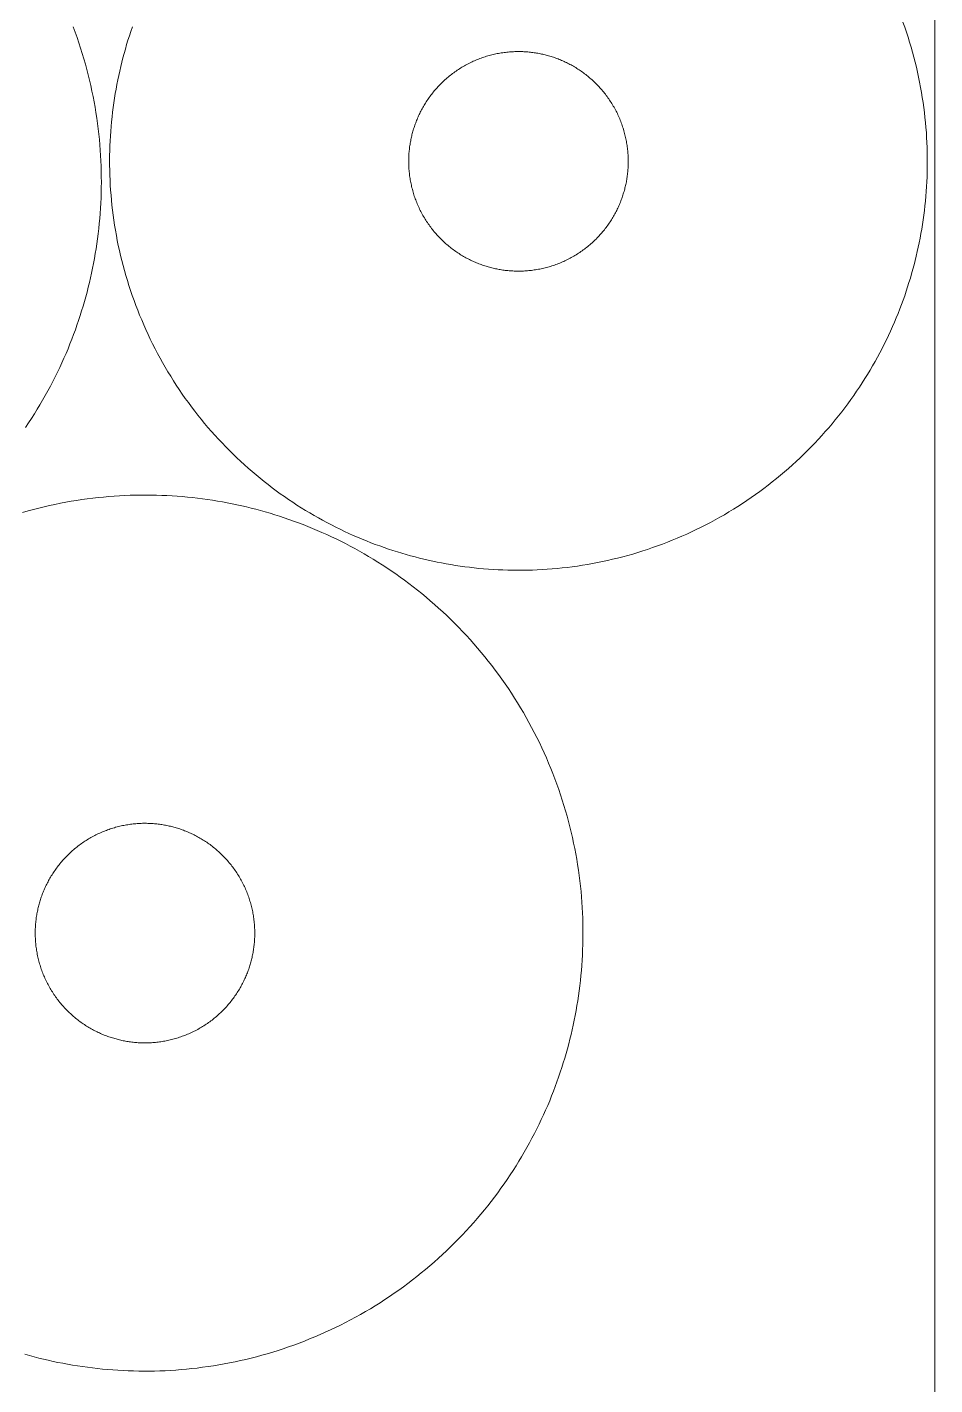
# Model space of a CAD drawing. Header units: inches. Extents: x -505 to 101, y 135 to 440.
# Drawn here: x 54.1 to 100.9, y 313.8 to 383.7 of the extents above; entities that cross this region are included whole.
import ezdxf

# ---------------------------------------------------------------- set-up
doc = ezdxf.new("R2010")
doc.units = ezdxf.units.IN
doc.header["$MEASUREMENT"] = 0
doc.layers.add('Capa 1', color=7, linetype='Continuous')
doc.layers.add('Capa 3', color=150, linetype='Continuous')

msp = doc.modelspace()

# ---------------------------------------------------------------- linework, layer by layer
at = {"layer": 'Capa 1', "color": 28, "lineweight": 9, "true_color": 0x11100b}
for points in [[(54.021, 363.111), (54.176, 363.342), (54.328, 363.574), (54.476, 363.808), (54.62, 364.042), (54.762, 364.278), (54.899, 364.515), (55.037, 364.752), (55.167, 364.991), (55.298, 365.23), (55.421, 365.47), (55.545, 365.71), (55.661, 365.952), (55.778, 366.193), (55.891, 366.436), (56, 366.678), (56.106, 366.921), (56.208, 367.165), (56.307, 367.408), (56.402, 367.652), (56.494, 367.895), (56.586, 368.139), (56.67, 368.383), (56.755, 368.627), (56.836, 368.871), (56.91, 369.115), (56.984, 369.358), (57.055, 369.601), (57.125, 369.844), (57.189, 370.087), (57.252, 370.329), (57.309, 370.572), (57.369, 370.816), (57.422, 371.062), (57.475, 371.31), (57.524, 371.56), (57.57, 371.811), (57.612, 372.064), (57.655, 372.319), (57.693, 372.574), (57.729, 372.832), (57.76, 373.09), (57.792, 373.351), (57.817, 373.612), (57.841, 373.875), (57.863, 374.139), (57.88, 374.405), (57.898, 374.671), (57.908, 374.939), (57.916, 375.208), (57.923, 375.477), (57.926, 375.748), (57.923, 376.02), (57.919, 376.292), (57.912, 376.565), (57.901, 376.839), (57.887, 377.114), (57.87, 377.389), (57.849, 377.665), (57.824, 377.942), (57.795, 378.219), (57.764, 378.496), (57.729, 378.773), (57.69, 379.051), (57.647, 379.329), (57.602, 379.607), (57.552, 379.885), (57.499, 380.164), (57.443, 380.442), (57.383, 380.72), (57.319, 380.997), (57.252, 381.275), (57.178, 381.552), (57.104, 381.828), (57.027, 382.105), (56.945, 382.381), (56.857, 382.655), (56.769, 382.93), (56.677, 383.203), (56.578, 383.476), (56.48, 383.748)], [(59.524, 383.744), (59.443, 383.516), (59.369, 383.289), (59.298, 383.061), (59.228, 382.834), (59.164, 382.607), (59.101, 382.38), (59.037, 382.154), (58.981, 381.928), (58.924, 381.701), (58.872, 381.473), (58.822, 381.243), (58.773, 381.011), (58.727, 380.778), (58.685, 380.544), (58.642, 380.308), (58.603, 380.07), (58.568, 379.831), (58.537, 379.591), (58.505, 379.35), (58.476, 379.106), (58.452, 378.862), (58.431, 378.617), (58.409, 378.37), (58.392, 378.123), (58.378, 377.874), (58.367, 377.624), (58.36, 377.373), (58.353, 377.121), (58.353, 376.869), (58.353, 376.615), (58.357, 376.361), (58.364, 376.106), (58.374, 375.85), (58.388, 375.593), (58.406, 375.336), (58.424, 375.079), (58.448, 374.821), (58.473, 374.562), (58.505, 374.303), (58.537, 374.044), (58.572, 373.785), (58.611, 373.525), (58.653, 373.266), (58.699, 373.006), (58.748, 372.746), (58.801, 372.487), (58.857, 372.227), (58.917, 371.968), (58.981, 371.709), (59.048, 371.45), (59.118, 371.192), (59.193, 370.934), (59.267, 370.677), (59.348, 370.42), (59.432, 370.164), (59.517, 369.909), (59.609, 369.655), (59.701, 369.4), (59.799, 369.148), (59.898, 368.896), (60.004, 368.645), (60.11, 368.396), (60.219, 368.148), (60.332, 367.9), (60.449, 367.655), (60.568, 367.41), (60.692, 367.167), (60.819, 366.926), (60.949, 366.686), (61.08, 366.448), (61.217, 366.211), (61.355, 365.977), (61.5, 365.744), (61.644, 365.513), (61.789, 365.284), (61.941, 365.056), (62.096, 364.831), (62.251, 364.608), (62.41, 364.387), (62.572, 364.169), (62.738, 363.953), (62.904, 363.738), (63.073, 363.527), (63.246, 363.317), (63.422, 363.11), (63.599, 362.906), (63.779, 362.704), (63.962, 362.505), (64.145, 362.308), (64.333, 362.114), (64.523, 361.923), (64.714, 361.734), (64.904, 361.548), (65.102, 361.365), (65.299, 361.185), (65.497, 361.007), (65.698, 360.833), (65.899, 360.661), (66.104, 360.492), (66.312, 360.326), (66.516, 360.164), (66.728, 360.003), (66.936, 359.846), (67.148, 359.693), (67.363, 359.542), (67.578, 359.394), (67.793, 359.25), (68.008, 359.108), (68.227, 358.969), (68.446, 358.834), (68.665, 358.702), (68.887, 358.572), (69.109, 358.446), (69.331, 358.323), (69.554, 358.202), (69.78, 358.086), (70.002, 357.971), (70.227, 357.861), (70.453, 357.753), (70.679, 357.648), (70.908, 357.546), (71.134, 357.448), (71.36, 357.352), (71.589, 357.26), (71.815, 357.17), (72.044, 357.083), (72.27, 357), (72.499, 356.919), (72.725, 356.841), (72.955, 356.766), (73.18, 356.694), (73.41, 356.625), (73.635, 356.559), (73.861, 356.496), (74.09, 356.435), (74.316, 356.377), (74.542, 356.322), (74.771, 356.269), (75.001, 356.218), (75.23, 356.17), (75.463, 356.124), (75.699, 356.081), (75.935, 356.039), (76.172, 356.001), (76.412, 355.965), (76.652, 355.932), (76.891, 355.901), (77.135, 355.873), (77.382, 355.848), (77.625, 355.826), (77.872, 355.806), (78.119, 355.789), (78.37, 355.775), (78.62, 355.764), (78.871, 355.756), (79.121, 355.751), (79.375, 355.749), (79.629, 355.75), (79.883, 355.754), (80.137, 355.761), (80.391, 355.771), (80.649, 355.784), (80.906, 355.801), (81.164, 355.821), (81.421, 355.843), (81.679, 355.87), (81.94, 355.9), (82.197, 355.932), (82.458, 355.969), (82.716, 356.008), (82.977, 356.051), (83.238, 356.097), (83.496, 356.146), (83.757, 356.199), (84.014, 356.255), (84.275, 356.315), (84.533, 356.378), (84.794, 356.444), (85.051, 356.514), (85.309, 356.587), (85.566, 356.664), (85.824, 356.744), (86.078, 356.827), (86.335, 356.914), (86.589, 357.004), (86.843, 357.098), (87.094, 357.195), (87.348, 357.295), (87.598, 357.399), (87.845, 357.506), (88.096, 357.616), (88.343, 357.729), (88.586, 357.846), (88.833, 357.966), (89.076, 358.089), (89.316, 358.216), (89.556, 358.345), (89.796, 358.478), (90.032, 358.614), (90.265, 358.752), (90.498, 358.894), (90.731, 359.039), (90.96, 359.187), (91.186, 359.338), (91.412, 359.491), (91.634, 359.648), (91.856, 359.807), (92.075, 359.969), (92.29, 360.134), (92.505, 360.301), (92.717, 360.471), (92.925, 360.644), (93.133, 360.819), (93.338, 360.996), (93.539, 361.175), (93.737, 361.358), (93.934, 361.542), (94.128, 361.729), (94.319, 361.918), (94.509, 362.109), (94.696, 362.302), (94.876, 362.497), (95.06, 362.694), (95.236, 362.893), (95.409, 363.094), (95.582, 363.296), (95.751, 363.501), (95.917, 363.706), (96.079, 363.914), (96.238, 364.123), (96.397, 364.333), (96.548, 364.545), (96.7, 364.758), (96.848, 364.973), (96.993, 365.189), (97.134, 365.406), (97.271, 365.624), (97.409, 365.843), (97.54, 366.062), (97.67, 366.284), (97.797, 366.505), (97.921, 366.728), (98.04, 366.951), (98.157, 367.175), (98.27, 367.4), (98.383, 367.625), (98.489, 367.851), (98.594, 368.077), (98.697, 368.303), (98.795, 368.53), (98.891, 368.757), (98.982, 368.984), (99.074, 369.212), (99.159, 369.44), (99.243, 369.667), (99.325, 369.895), (99.402, 370.123), (99.476, 370.35), (99.547, 370.578), (99.617, 370.805), (99.684, 371.032), (99.748, 371.259), (99.808, 371.485), (99.864, 371.711), (99.921, 371.938), (99.974, 372.166), (100.023, 372.396), (100.073, 372.628), (100.118, 372.861), (100.161, 373.095), (100.203, 373.331), (100.242, 373.568), (100.277, 373.807), (100.309, 374.048), (100.341, 374.289), (100.369, 374.532), (100.393, 374.776), (100.418, 375.022), (100.436, 375.269), (100.454, 375.516), (100.468, 375.765), (100.478, 376.015), (100.485, 376.265), (100.492, 376.517), (100.492, 376.77), (100.492, 377.024), (100.489, 377.278), (100.482, 377.533), (100.471, 377.789), (100.457, 378.045), (100.443, 378.302), (100.422, 378.56), (100.397, 378.818), (100.372, 379.077), (100.344, 379.335), (100.309, 379.594), (100.274, 379.854), (100.235, 380.113), (100.192, 380.373), (100.147, 380.633), (100.097, 380.893), (100.044, 381.152), (99.988, 381.412), (99.928, 381.671), (99.864, 381.93), (99.797, 382.189), (99.727, 382.447), (99.656, 382.705), (99.579, 382.962), (99.498, 383.219), (99.416, 383.475), (99.328, 383.73), (99.236, 383.984)], [(80.793, 382.308), (80.857, 382.292), (80.917, 382.276), (80.977, 382.259), (81.037, 382.241), (81.1, 382.222), (81.16, 382.203), (81.22, 382.183), (81.283, 382.162), (81.343, 382.14), (81.404, 382.118), (81.467, 382.095), (81.527, 382.07), (81.587, 382.046), (81.647, 382.02), (81.71, 381.993), (81.77, 381.966), (81.83, 381.938), (81.89, 381.909), (81.95, 381.88), (82.014, 381.849), (82.074, 381.818), (82.134, 381.785), (82.194, 381.752), (82.25, 381.718), (82.31, 381.683), (82.37, 381.648), (82.43, 381.611), (82.486, 381.575), (82.546, 381.536), (82.603, 381.498), (82.659, 381.458), (82.719, 381.417), (82.776, 381.376), (82.832, 381.334), (82.889, 381.291), (82.945, 381.247), (82.998, 381.203), (83.055, 381.158), (83.107, 381.111), (83.16, 381.064), (83.217, 381.017), (83.27, 380.968), (83.319, 380.919), (83.372, 380.869), (83.425, 380.819), (83.474, 380.767), (83.524, 380.715), (83.573, 380.663), (83.623, 380.609), (83.672, 380.555), (83.718, 380.5), (83.767, 380.444), (83.813, 380.388), (83.859, 380.331), (83.901, 380.274), (83.947, 380.216), (83.989, 380.157), (84.032, 380.098), (84.074, 380.038), (84.116, 379.977), (84.155, 379.916), (84.198, 379.855), (84.236, 379.793), (84.275, 379.73), (84.31, 379.667), (84.346, 379.604), (84.381, 379.54), (84.416, 379.475), (84.452, 379.411), (84.483, 379.345), (84.518, 379.28), (84.547, 379.214), (84.579, 379.147), (84.607, 379.081), (84.638, 379.014), (84.663, 378.947), (84.691, 378.879), (84.716, 378.811), (84.744, 378.743), (84.765, 378.675), (84.79, 378.606), (84.811, 378.537), (84.832, 378.469), (84.854, 378.4), (84.875, 378.33), (84.893, 378.261), (84.91, 378.191), (84.928, 378.122), (84.945, 378.052), (84.959, 377.983), (84.974, 377.913), (84.988, 377.843), (84.998, 377.773), (85.009, 377.704), (85.02, 377.634), (85.03, 377.564), (85.041, 377.495), (85.048, 377.425), (85.055, 377.356), (85.062, 377.287), (85.065, 377.218), (85.069, 377.149), (85.072, 377.08), (85.076, 377.011), (85.079, 376.943), (85.079, 376.874), (85.079, 376.806), (85.079, 376.738), (85.079, 376.671), (85.076, 376.603), (85.072, 376.536), (85.069, 376.469), (85.065, 376.403), (85.058, 376.337), (85.055, 376.271), (85.048, 376.206), (85.041, 376.14), (85.03, 376.075), (85.023, 376.011), (85.012, 375.947), (85.002, 375.883), (84.991, 375.82), (84.981, 375.756), (84.967, 375.694), (84.952, 375.632), (84.942, 375.57), (84.928, 375.509), (84.91, 375.448), (84.896, 375.387), (84.878, 375.327), (84.861, 375.266), (84.843, 375.205), (84.825, 375.144), (84.808, 375.083), (84.787, 375.022), (84.765, 374.961), (84.744, 374.899), (84.723, 374.838), (84.698, 374.777), (84.674, 374.716), (84.649, 374.655), (84.624, 374.594), (84.596, 374.533), (84.571, 374.472), (84.543, 374.412), (84.512, 374.351), (84.483, 374.291), (84.452, 374.23), (84.42, 374.17), (84.388, 374.11), (84.356, 374.05), (84.321, 373.991), (84.286, 373.932), (84.25, 373.872), (84.215, 373.814), (84.176, 373.755), (84.141, 373.697), (84.102, 373.639), (84.06, 373.581), (84.021, 373.524), (83.979, 373.467), (83.937, 373.411), (83.894, 373.355), (83.852, 373.299), (83.806, 373.244), (83.76, 373.189), (83.714, 373.134), (83.668, 373.081), (83.619, 373.027), (83.573, 372.974), (83.524, 372.922), (83.474, 372.87), (83.421, 372.818), (83.372, 372.768), (83.319, 372.718), (83.266, 372.668), (83.213, 372.62), (83.157, 372.571), (83.104, 372.524), (83.047, 372.477), (82.991, 372.431), (82.935, 372.385), (82.878, 372.34), (82.818, 372.295), (82.762, 372.252), (82.702, 372.209), (82.642, 372.167), (82.582, 372.126), (82.518, 372.085), (82.458, 372.046), (82.395, 372.007), (82.335, 371.969), (82.271, 371.932), (82.208, 371.895), (82.144, 371.86), (82.081, 371.825), (82.014, 371.791), (81.95, 371.758), (81.883, 371.726), (81.816, 371.694), (81.753, 371.664), (81.686, 371.634), (81.619, 371.606), (81.552, 371.578), (81.481, 371.551), (81.414, 371.525), (81.347, 371.5), (81.28, 371.476), (81.209, 371.452), (81.142, 371.43), (81.072, 371.408), (81.001, 371.388), (80.934, 371.368), (80.864, 371.349), (80.797, 371.332), (80.726, 371.315), (80.656, 371.299), (80.585, 371.284), (80.518, 371.269), (80.448, 371.256), (80.377, 371.243), (80.306, 371.232), (80.239, 371.222), (80.169, 371.212), (80.098, 371.203), (80.028, 371.195), (79.961, 371.188), (79.89, 371.182), (79.819, 371.176), (79.752, 371.172), (79.682, 371.169), (79.615, 371.166), (79.544, 371.164), (79.477, 371.163), (79.41, 371.163), (79.343, 371.163), (79.273, 371.165), (79.206, 371.167), (79.139, 371.17), (79.072, 371.173), (79.008, 371.178), (78.941, 371.183), (78.874, 371.189), (78.811, 371.196), (78.744, 371.203), (78.68, 371.212), (78.613, 371.22), (78.549, 371.23), (78.486, 371.241), (78.422, 371.251), (78.359, 371.263), (78.299, 371.275), (78.236, 371.289), (78.172, 371.302), (78.112, 371.316), (78.052, 371.331), (77.992, 371.347), (77.929, 371.363), (77.869, 371.38), (77.809, 371.398), (77.749, 371.416), (77.685, 371.436), (77.625, 371.456), (77.565, 371.477), (77.502, 371.498), (77.442, 371.521), (77.382, 371.544), (77.318, 371.568), (77.258, 371.593), (77.198, 371.619), (77.138, 371.645), (77.075, 371.672), (77.015, 371.701), (76.955, 371.729), (76.895, 371.759), (76.835, 371.79), (76.775, 371.821), (76.715, 371.854), (76.655, 371.887), (76.595, 371.92), (76.535, 371.955), (76.475, 371.991), (76.419, 372.027), (76.359, 372.064), (76.299, 372.102), (76.242, 372.141), (76.186, 372.181), (76.13, 372.221), (76.069, 372.263), (76.013, 372.305), (75.957, 372.348), (75.904, 372.392), (75.847, 372.436), (75.791, 372.481), (75.738, 372.527), (75.685, 372.574), (75.632, 372.622), (75.579, 372.67), (75.526, 372.719), (75.473, 372.77), (75.424, 372.82), (75.371, 372.872), (75.322, 372.924), (75.272, 372.976), (75.223, 373.03), (75.173, 373.084), (75.128, 373.139), (75.082, 373.195), (75.032, 373.251), (74.99, 373.308), (74.944, 373.365), (74.898, 373.423), (74.856, 373.482), (74.814, 373.541), (74.771, 373.601), (74.729, 373.661), (74.69, 373.722), (74.651, 373.784), (74.609, 373.846), (74.574, 373.908), (74.535, 373.971), (74.5, 374.035), (74.464, 374.099), (74.429, 374.163), (74.394, 374.228), (74.362, 374.294), (74.33, 374.359), (74.299, 374.425), (74.267, 374.491), (74.239, 374.558), (74.21, 374.625), (74.182, 374.692), (74.154, 374.76), (74.129, 374.828), (74.105, 374.896), (74.08, 374.964), (74.055, 375.033), (74.034, 375.101), (74.013, 375.17), (73.992, 375.239), (73.971, 375.308), (73.953, 375.378), (73.935, 375.447), (73.918, 375.517), (73.903, 375.586), (73.886, 375.656), (73.872, 375.726), (73.861, 375.796), (73.847, 375.866), (73.836, 375.935), (73.826, 376.005), (73.815, 376.074), (73.808, 376.144), (73.798, 376.213), (73.791, 376.283), (73.787, 376.352), (73.78, 376.421), (73.776, 376.49), (73.773, 376.559), (73.769, 376.628), (73.766, 376.696), (73.766, 376.765), (73.766, 376.833), (73.766, 376.901), (73.769, 376.968), (73.769, 377.035), (73.773, 377.103), (73.776, 377.169), (73.78, 377.236), (73.787, 377.302), (73.794, 377.368), (73.801, 377.434), (73.808, 377.498), (73.815, 377.563), (73.826, 377.628), (73.833, 377.692), (73.843, 377.756), (73.854, 377.819), (73.868, 377.882), (73.879, 377.945), (73.893, 378.007), (73.907, 378.068), (73.921, 378.13), (73.935, 378.191), (73.949, 378.252), (73.967, 378.312), (73.985, 378.373), (74.002, 378.434), (74.02, 378.495), (74.041, 378.556), (74.059, 378.617), (74.08, 378.679), (74.101, 378.74), (74.126, 378.801), (74.147, 378.862), (74.172, 378.923), (74.196, 378.984), (74.221, 379.045), (74.249, 379.106), (74.278, 379.166), (74.306, 379.227), (74.334, 379.288), (74.362, 379.348), (74.394, 379.408), (74.425, 379.469), (74.457, 379.529), (74.489, 379.588), (74.524, 379.648), (74.56, 379.707), (74.595, 379.766), (74.63, 379.825), (74.669, 379.884), (74.708, 379.942), (74.747, 380), (74.785, 380.058), (74.824, 380.115), (74.867, 380.171), (74.909, 380.228), (74.951, 380.284), (74.993, 380.34), (75.039, 380.395), (75.085, 380.45), (75.131, 380.504), (75.177, 380.558), (75.226, 380.612), (75.272, 380.665), (75.322, 380.717), (75.374, 380.769), (75.424, 380.82), (75.473, 380.871), (75.526, 380.921), (75.579, 380.971), (75.632, 381.019), (75.688, 381.067), (75.741, 381.115), (75.798, 381.162), (75.854, 381.209), (75.911, 381.254), (75.967, 381.299), (76.027, 381.343), (76.087, 381.387), (76.144, 381.43), (76.203, 381.472), (76.264, 381.513), (76.327, 381.553), (76.387, 381.593), (76.451, 381.632), (76.51, 381.67), (76.574, 381.707), (76.637, 381.743), (76.701, 381.779), (76.768, 381.814), (76.832, 381.848), (76.899, 381.881), (76.962, 381.913), (77.029, 381.945), (77.096, 381.975), (77.163, 382.004), (77.23, 382.033), (77.297, 382.061), (77.364, 382.088), (77.431, 382.114), (77.498, 382.139), (77.569, 382.163), (77.636, 382.187), (77.706, 382.209), (77.773, 382.231), (77.844, 382.251), (77.911, 382.271), (77.982, 382.29), (78.052, 382.307), (78.119, 382.324), (78.19, 382.34), (78.26, 382.355), (78.331, 382.37), (78.398, 382.383), (78.468, 382.395), (78.539, 382.407), (78.609, 382.417), (78.677, 382.427), (78.747, 382.436), (78.818, 382.444), (78.885, 382.451), (78.955, 382.457), (79.026, 382.462), (79.093, 382.467), (79.163, 382.47), (79.23, 382.473), (79.301, 382.475), (79.368, 382.476), (79.435, 382.476), (79.505, 382.475), (79.573, 382.474), (79.64, 382.472), (79.707, 382.469), (79.774, 382.465), (79.841, 382.461), (79.904, 382.456), (79.971, 382.45), (80.038, 382.443), (80.102, 382.435), (80.169, 382.427), (80.232, 382.418), (80.296, 382.408), (80.359, 382.398), (80.423, 382.387), (80.486, 382.376), (80.55, 382.363), (80.61, 382.35), (80.673, 382.336), (80.733, 382.322), (80.793, 382.308)], [(65.648, 358.952), (65.405, 359.011), (65.158, 359.068), (64.915, 359.122), (64.664, 359.174), (64.417, 359.223), (64.163, 359.27), (63.913, 359.314), (63.659, 359.355), (63.401, 359.393), (63.144, 359.429), (62.886, 359.462), (62.625, 359.492), (62.364, 359.519), (62.099, 359.543), (61.835, 359.564), (61.57, 359.582), (61.306, 359.597), (61.038, 359.608), (60.769, 359.617), (60.498, 359.623), (60.226, 359.625), (59.955, 359.624), (59.683, 359.62), (59.411, 359.612), (59.136, 359.601), (58.861, 359.587), (58.586, 359.569), (58.311, 359.548), (58.036, 359.523), (57.757, 359.495), (57.482, 359.463), (57.203, 359.428), (56.924, 359.39), (56.646, 359.348), (56.367, 359.302), (56.092, 359.252), (55.813, 359.199), (55.534, 359.143), (55.256, 359.083), (54.977, 359.018), (54.702, 358.951), (54.423, 358.88), (54.148, 358.805), (53.869, 358.727)], [(53.975, 315.352), (54.218, 315.284), (54.462, 315.219), (54.702, 315.157), (54.945, 315.098), (55.192, 315.041), (55.436, 314.987), (55.686, 314.935), (55.933, 314.886), (56.187, 314.839), (56.437, 314.795), (56.691, 314.754), (56.949, 314.716), (57.206, 314.68), (57.464, 314.647), (57.725, 314.617), (57.986, 314.59), (58.251, 314.566), (58.515, 314.545), (58.78, 314.527), (59.044, 314.512), (59.313, 314.5), (59.581, 314.492), (59.852, 314.486), (60.124, 314.484), (60.392, 314.485), (60.667, 314.489), (60.939, 314.497), (61.214, 314.507), (61.489, 314.522), (61.764, 314.54), (62.039, 314.561), (62.315, 314.585), (62.593, 314.614), (62.869, 314.645), (63.147, 314.68), (63.426, 314.719), (63.705, 314.761), (63.98, 314.807), (64.258, 314.856), (64.537, 314.909), (64.816, 314.966), (65.095, 315.026), (65.373, 315.09), (65.648, 315.158), (65.927, 315.229), (66.202, 315.303), (66.477, 315.382), (66.756, 315.464), (67.031, 315.55), (67.303, 315.639), (67.578, 315.732), (67.85, 315.829), (68.121, 315.929), (68.393, 316.033), (68.661, 316.14), (68.929, 316.251), (69.197, 316.366), (69.465, 316.484), (69.73, 316.606), (69.991, 316.73), (70.252, 316.859), (70.513, 316.991), (70.774, 317.127), (71.028, 317.265), (71.286, 317.407), (71.536, 317.553), (71.79, 317.702), (72.037, 317.853), (72.288, 318.008), (72.531, 318.167), (72.775, 318.328), (73.018, 318.493), (73.254, 318.66), (73.491, 318.831), (73.727, 319.004), (73.956, 319.181), (74.186, 319.36), (74.415, 319.542), (74.637, 319.727), (74.859, 319.914), (75.078, 320.104), (75.297, 320.297), (75.509, 320.492), (75.72, 320.69), (75.928, 320.89), (76.133, 321.092), (76.334, 321.296), (76.532, 321.503), (76.729, 321.712), (76.923, 321.923), (77.114, 322.136), (77.301, 322.352), (77.484, 322.568), (77.664, 322.787), (77.84, 323.008), (78.017, 323.23), (78.186, 323.454), (78.355, 323.679), (78.521, 323.907), (78.684, 324.135), (78.839, 324.365), (78.994, 324.596), (79.146, 324.828), (79.297, 325.062), (79.442, 325.296), (79.583, 325.532), (79.721, 325.768), (79.858, 326.006), (79.989, 326.244), (80.116, 326.484), (80.243, 326.723), (80.366, 326.964), (80.483, 327.205), (80.599, 327.447), (80.712, 327.689), (80.821, 327.932), (80.927, 328.175), (81.03, 328.418), (81.128, 328.662), (81.224, 328.906), (81.315, 329.149), (81.407, 329.393), (81.492, 329.637), (81.576, 329.881), (81.654, 330.125), (81.732, 330.368), (81.806, 330.612), (81.876, 330.855), (81.947, 331.098), (82.01, 331.34), (82.074, 331.582), (82.13, 331.825), (82.187, 332.07), (82.243, 332.316), (82.296, 332.564), (82.345, 332.813), (82.391, 333.065), (82.434, 333.318), (82.476, 333.572), (82.515, 333.828), (82.55, 334.086), (82.582, 334.344), (82.614, 334.605), (82.638, 334.866), (82.663, 335.129), (82.684, 335.393), (82.702, 335.658), (82.716, 335.925), (82.73, 336.192), (82.737, 336.461), (82.744, 336.731), (82.744, 337.002), (82.744, 337.273), (82.741, 337.546), (82.734, 337.819), (82.723, 338.093), (82.709, 338.368), (82.691, 338.643), (82.67, 338.919), (82.645, 339.195), (82.617, 339.472), (82.585, 339.75), (82.55, 340.027), (82.511, 340.305), (82.469, 340.583), (82.423, 340.861), (82.374, 341.139), (82.321, 341.417), (82.264, 341.695), (82.204, 341.973), (82.141, 342.251), (82.07, 342.529), (82, 342.805), (81.926, 343.082), (81.848, 343.358), (81.767, 343.634), (81.679, 343.909), (81.59, 344.184), (81.499, 344.457), (81.4, 344.73), (81.301, 345.001), (81.195, 345.272), (81.09, 345.542), (80.977, 345.81), (80.864, 346.077), (80.744, 346.343), (80.624, 346.608), (80.5, 346.871), (80.37, 347.133), (80.239, 347.393), (80.102, 347.652), (79.964, 347.909), (79.823, 348.164), (79.675, 348.418), (79.527, 348.669), (79.375, 348.918), (79.22, 349.166), (79.061, 349.411), (78.902, 349.655), (78.737, 349.896), (78.567, 350.135), (78.398, 350.371), (78.225, 350.606), (78.049, 350.837), (77.869, 351.066), (77.689, 351.294), (77.502, 351.518), (77.315, 351.739), (77.124, 351.958), (76.934, 352.175), (76.736, 352.388), (76.539, 352.599), (76.341, 352.806), (76.136, 353.011), (75.932, 353.214), (75.727, 353.413), (75.516, 353.609), (75.307, 353.802), (75.092, 353.992), (74.877, 354.179), (74.662, 354.363), (74.443, 354.544), (74.221, 354.721), (73.999, 354.896), (73.776, 355.067), (73.551, 355.235), (73.321, 355.4), (73.096, 355.562), (72.866, 355.72), (72.634, 355.875), (72.401, 356.027), (72.168, 356.175), (71.931, 356.321), (71.699, 356.462), (71.462, 356.601), (71.222, 356.736), (70.986, 356.868), (70.746, 356.997), (70.506, 357.122), (70.266, 357.244), (70.023, 357.363), (69.783, 357.478), (69.539, 357.59), (69.296, 357.7), (69.053, 357.805), (68.813, 357.907), (68.566, 358.007), (68.322, 358.103), (68.079, 358.195), (67.836, 358.285), (67.592, 358.371), (67.349, 358.455), (67.105, 358.535), (66.862, 358.612), (66.619, 358.686), (66.375, 358.757), (66.132, 358.825), (65.888, 358.89), (65.648, 358.952)], [(61.546, 342.542), (61.606, 342.527), (61.669, 342.511), (61.729, 342.494), (61.789, 342.476), (61.849, 342.457), (61.913, 342.438), (61.972, 342.418), (62.032, 342.397), (62.096, 342.376), (62.156, 342.353), (62.216, 342.33), (62.279, 342.306), (62.339, 342.281), (62.399, 342.255), (62.463, 342.228), (62.523, 342.201), (62.583, 342.173), (62.643, 342.144), (62.703, 342.114), (62.763, 342.084), (62.823, 342.052), (62.883, 342.02), (62.943, 341.987), (63.003, 341.953), (63.063, 341.918), (63.123, 341.883), (63.179, 341.847), (63.239, 341.809), (63.299, 341.771), (63.355, 341.732), (63.412, 341.693), (63.472, 341.652), (63.528, 341.611), (63.585, 341.569), (63.641, 341.526), (63.694, 341.482), (63.751, 341.437), (63.807, 341.392), (63.86, 341.346), (63.913, 341.3), (63.966, 341.252), (64.019, 341.203), (64.071, 341.154), (64.124, 341.104), (64.177, 341.054), (64.227, 341.002), (64.276, 340.95), (64.325, 340.897), (64.375, 340.844), (64.424, 340.79), (64.47, 340.735), (64.516, 340.68), (64.565, 340.623), (64.611, 340.566), (64.654, 340.509), (64.699, 340.451), (64.742, 340.392), (64.784, 340.333), (64.826, 340.273), (64.869, 340.212), (64.908, 340.151), (64.95, 340.09), (64.989, 340.028), (65.024, 339.965), (65.063, 339.902), (65.098, 339.839), (65.133, 339.775), (65.169, 339.71), (65.204, 339.646), (65.236, 339.581), (65.267, 339.515), (65.299, 339.449), (65.331, 339.383), (65.359, 339.316), (65.387, 339.249), (65.416, 339.182), (65.444, 339.114), (65.468, 339.046), (65.493, 338.978), (65.518, 338.909), (65.543, 338.841), (65.564, 338.772), (65.585, 338.703), (65.606, 338.634), (65.627, 338.565), (65.645, 338.496), (65.663, 338.426), (65.68, 338.357), (65.694, 338.287), (65.712, 338.217), (65.726, 338.148), (65.737, 338.078), (65.751, 338.009), (65.761, 337.939), (65.772, 337.869), (65.782, 337.799), (65.789, 337.73), (65.8, 337.66), (65.807, 337.591), (65.814, 337.522), (65.818, 337.452), (65.821, 337.383), (65.825, 337.315), (65.828, 337.246), (65.832, 337.177), (65.832, 337.109), (65.832, 337.041), (65.832, 336.973), (65.828, 336.906), (65.828, 336.838), (65.825, 336.771), (65.821, 336.705), (65.818, 336.638), (65.811, 336.572), (65.804, 336.506), (65.8, 336.44), (65.789, 336.375), (65.782, 336.31), (65.775, 336.246), (65.765, 336.182), (65.754, 336.118), (65.744, 336.054), (65.73, 335.992), (65.719, 335.929), (65.705, 335.867), (65.691, 335.805), (65.677, 335.744), (65.663, 335.683), (65.648, 335.622), (65.631, 335.562), (65.613, 335.501), (65.596, 335.44), (65.578, 335.379), (65.56, 335.318), (65.539, 335.257), (65.518, 335.195), (65.497, 335.134), (65.472, 335.073), (65.451, 335.012), (65.426, 334.951), (65.402, 334.89), (65.377, 334.829), (65.349, 334.768), (65.32, 334.707), (65.292, 334.646), (65.264, 334.586), (65.236, 334.526), (65.204, 334.465), (65.172, 334.405), (65.14, 334.345), (65.109, 334.285), (65.073, 334.226), (65.038, 334.166), (65.003, 334.107), (64.967, 334.049), (64.929, 333.99), (64.893, 333.932), (64.855, 333.874), (64.812, 333.817), (64.774, 333.759), (64.731, 333.702), (64.689, 333.646), (64.647, 333.59), (64.604, 333.534), (64.558, 333.479), (64.512, 333.424), (64.467, 333.37), (64.421, 333.316), (64.371, 333.262), (64.325, 333.209), (64.276, 333.157), (64.223, 333.105), (64.174, 333.054), (64.124, 333.003), (64.071, 332.953), (64.019, 332.903), (63.966, 332.854), (63.909, 332.806), (63.856, 332.759), (63.8, 332.712), (63.743, 332.665), (63.687, 332.62), (63.63, 332.575), (63.57, 332.53), (63.514, 332.487), (63.454, 332.444), (63.394, 332.402), (63.334, 332.361), (63.271, 332.321), (63.211, 332.281), (63.147, 332.242), (63.087, 332.204), (63.024, 332.167), (62.96, 332.13), (62.897, 332.095), (62.83, 332.06), (62.766, 332.026), (62.703, 331.993), (62.636, 331.96), (62.569, 331.929), (62.502, 331.899), (62.435, 331.869), (62.371, 331.84), (62.301, 331.813), (62.233, 331.786), (62.167, 331.76), (62.099, 331.735), (62.029, 331.71), (61.962, 331.687), (61.891, 331.665), (61.824, 331.643), (61.754, 331.623), (61.687, 331.603), (61.616, 331.584), (61.546, 331.566), (61.479, 331.549), (61.408, 331.534), (61.337, 331.518), (61.267, 331.504), (61.2, 331.491), (61.129, 331.479), (61.059, 331.467), (60.988, 331.456), (60.921, 331.447), (60.851, 331.438), (60.78, 331.43), (60.713, 331.423), (60.643, 331.417), (60.572, 331.412), (60.505, 331.407), (60.434, 331.403), (60.367, 331.401), (60.297, 331.399), (60.23, 331.398), (60.163, 331.397), (60.092, 331.398), (60.025, 331.399), (59.958, 331.402), (59.891, 331.405), (59.824, 331.408), (59.757, 331.413), (59.694, 331.418), (59.627, 331.424), (59.559, 331.431), (59.496, 331.438), (59.432, 331.446), (59.365, 331.456), (59.302, 331.465), (59.238, 331.475), (59.175, 331.487), (59.112, 331.498), (59.048, 331.511), (58.988, 331.523), (58.924, 331.537), (58.864, 331.551), (58.805, 331.566), (58.745, 331.582), (58.681, 331.598), (58.621, 331.615), (58.561, 331.633), (58.498, 331.651), (58.438, 331.671), (58.378, 331.691), (58.318, 331.712), (58.254, 331.733), (58.194, 331.756), (58.134, 331.779), (58.071, 331.803), (58.011, 331.828), (57.951, 331.854), (57.887, 331.88), (57.827, 331.907), (57.767, 331.936), (57.707, 331.964), (57.647, 331.994), (57.587, 332.025), (57.524, 332.056), (57.464, 332.088), (57.408, 332.121), (57.348, 332.155), (57.288, 332.19), (57.228, 332.226), (57.168, 332.262), (57.111, 332.299), (57.051, 332.337), (56.995, 332.376), (56.938, 332.416), (56.878, 332.456), (56.822, 332.498), (56.765, 332.54), (56.709, 332.583), (56.656, 332.627), (56.6, 332.671), (56.543, 332.716), (56.49, 332.762), (56.437, 332.809), (56.381, 332.857), (56.332, 332.905), (56.279, 332.954), (56.226, 333.004), (56.173, 333.055), (56.123, 333.106), (56.074, 333.159), (56.025, 333.211), (55.975, 333.265), (55.926, 333.319), (55.88, 333.374), (55.831, 333.429), (55.785, 333.485), (55.739, 333.542), (55.697, 333.6), (55.651, 333.658), (55.608, 333.717), (55.566, 333.776), (55.524, 333.836), (55.481, 333.896), (55.442, 333.957), (55.4, 334.019), (55.362, 334.081), (55.326, 334.143), (55.287, 334.206), (55.252, 334.27), (55.217, 334.334), (55.182, 334.398), (55.146, 334.463), (55.115, 334.528), (55.083, 334.594), (55.051, 334.66), (55.019, 334.726), (54.991, 334.793), (54.963, 334.86), (54.934, 334.927), (54.906, 334.995), (54.882, 335.062), (54.853, 335.13), (54.832, 335.199), (54.808, 335.268), (54.786, 335.336), (54.765, 335.405), (54.744, 335.474), (54.723, 335.544), (54.705, 335.613), (54.688, 335.682), (54.67, 335.752), (54.656, 335.822), (54.638, 335.891), (54.624, 335.961), (54.61, 336.031), (54.599, 336.1), (54.589, 336.17), (54.578, 336.24), (54.568, 336.309), (54.557, 336.379), (54.55, 336.449), (54.543, 336.518), (54.536, 336.587), (54.532, 336.656), (54.529, 336.725), (54.525, 336.794), (54.522, 336.863), (54.518, 336.931), (54.518, 336.999), (54.518, 337.068), (54.518, 337.135), (54.518, 337.203), (54.522, 337.27), (54.525, 337.337), (54.529, 337.404), (54.532, 337.471), (54.54, 337.537), (54.543, 337.603), (54.55, 337.669), (54.561, 337.734), (54.568, 337.798), (54.575, 337.863), (54.585, 337.927), (54.596, 337.991), (54.607, 338.054), (54.617, 338.117), (54.631, 338.18), (54.645, 338.242), (54.659, 338.303), (54.674, 338.365), (54.688, 338.426), (54.702, 338.487), (54.719, 338.547), (54.737, 338.608), (54.755, 338.669), (54.772, 338.73), (54.79, 338.791), (54.811, 338.852), (54.832, 338.913), (54.853, 338.974), (54.878, 339.036), (54.899, 339.097), (54.924, 339.158), (54.949, 339.219), (54.973, 339.28), (55.002, 339.341), (55.026, 339.402), (55.055, 339.462), (55.086, 339.523), (55.115, 339.583), (55.146, 339.644), (55.178, 339.704), (55.21, 339.763), (55.241, 339.824), (55.277, 339.883), (55.312, 339.942), (55.347, 340.001), (55.383, 340.06), (55.421, 340.118), (55.457, 340.177), (55.496, 340.235), (55.538, 340.292), (55.577, 340.349), (55.619, 340.406), (55.661, 340.463), (55.704, 340.519), (55.746, 340.575), (55.792, 340.63), (55.838, 340.685), (55.883, 340.739), (55.929, 340.793), (55.979, 340.847), (56.025, 340.9), (56.074, 340.952), (56.123, 341.004), (56.176, 341.055), (56.226, 341.106), (56.279, 341.156), (56.332, 341.205), (56.384, 341.255), (56.441, 341.302), (56.494, 341.35), (56.55, 341.397), (56.607, 341.443), (56.663, 341.489), (56.72, 341.534), (56.78, 341.578), (56.836, 341.622), (56.896, 341.664), (56.956, 341.706), (57.016, 341.748), (57.08, 341.788), (57.14, 341.828), (57.203, 341.867), (57.263, 341.905), (57.326, 341.942), (57.39, 341.978), (57.453, 342.014), (57.52, 342.049), (57.584, 342.083), (57.647, 342.116), (57.715, 342.148), (57.782, 342.18), (57.849, 342.21), (57.912, 342.239), (57.979, 342.268), (58.046, 342.296), (58.117, 342.323), (58.184, 342.349), (58.251, 342.374), (58.321, 342.398), (58.388, 342.422), (58.455, 342.444), (58.526, 342.465), (58.596, 342.486), (58.663, 342.506), (58.734, 342.524), (58.805, 342.542), (58.872, 342.559), (58.942, 342.575), (59.013, 342.591), (59.083, 342.604), (59.15, 342.618), (59.221, 342.63), (59.291, 342.641), (59.362, 342.652), (59.429, 342.662), (59.499, 342.671), (59.57, 342.679), (59.637, 342.686), (59.708, 342.692), (59.778, 342.697), (59.845, 342.701), (59.916, 342.705), (59.983, 342.708), (60.053, 342.71), (60.12, 342.711), (60.187, 342.711), (60.255, 342.711), (60.325, 342.709), (60.392, 342.707), (60.459, 342.704), (60.526, 342.7), (60.59, 342.696), (60.657, 342.691), (60.724, 342.685), (60.791, 342.678), (60.854, 342.67), (60.918, 342.662), (60.985, 342.653), (61.048, 342.643), (61.112, 342.633), (61.175, 342.622), (61.239, 342.61), (61.299, 342.598), (61.362, 342.585), (61.426, 342.571), (61.486, 342.557), (61.546, 342.542)]]:
    msp.add_lwpolyline(points, dxfattribs=at)
at = {"layer": 'Capa 3', "lineweight": 0}
msp.add_lwpolyline([(-505.12, 439.552), (100.88, 439.552), (100.88, 135.159), (-505.149, 135.217), (-505.12, 439.552)], dxfattribs=at)

doc.saveas('drawing.dxf')
